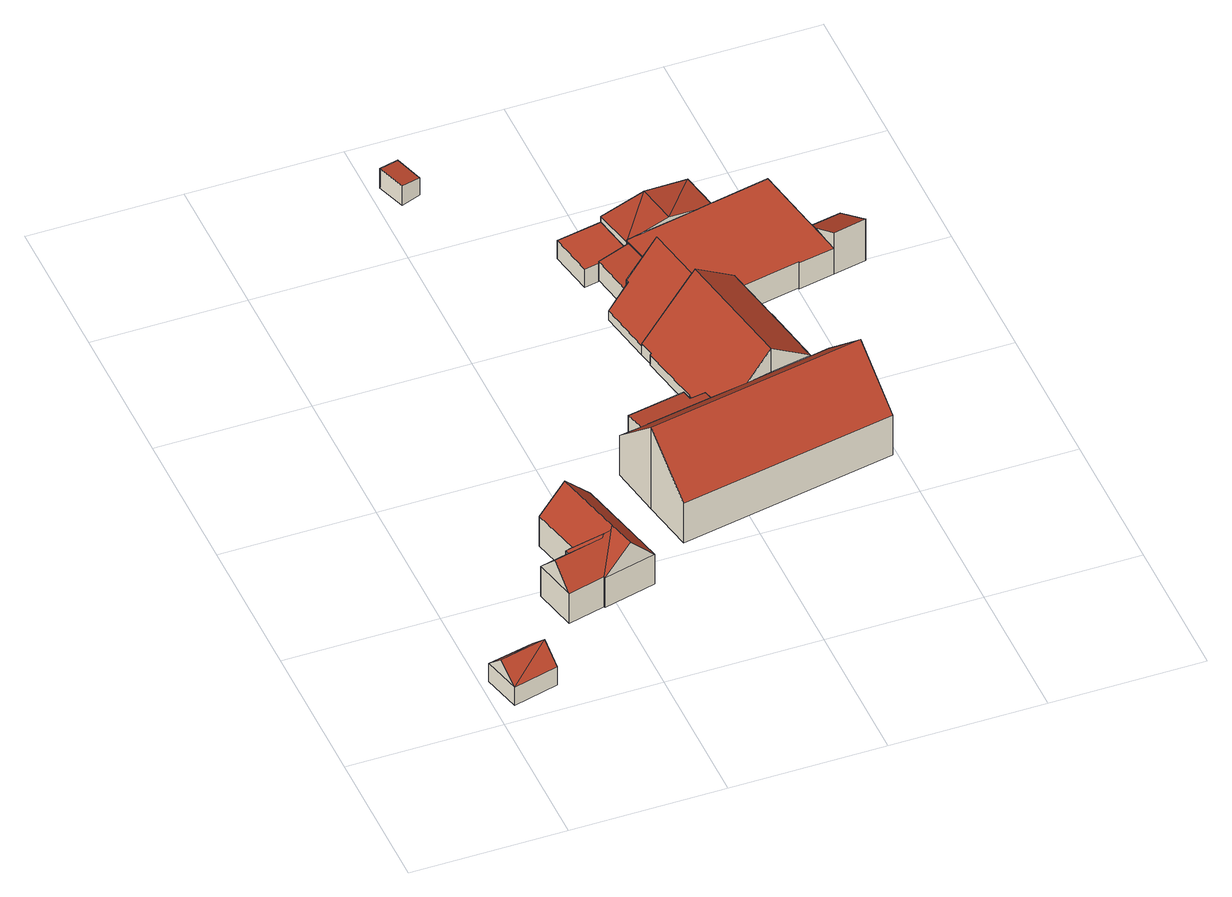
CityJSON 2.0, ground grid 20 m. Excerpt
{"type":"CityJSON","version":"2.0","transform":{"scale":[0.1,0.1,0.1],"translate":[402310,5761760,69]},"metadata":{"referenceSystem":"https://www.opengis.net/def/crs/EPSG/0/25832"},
"CityObjects":{
"building1":{"type":"Building","attributes":{"Gemeindeschluessel":"05515000","Geometrietyp2DReferenz":"3000","function":"31001_2460","roofType":"3100","measuredHeight":5.18},"geometry":[{"type":"Solid","lod":"2","boundaries":[[[[0,1,2,3]],[[4,5,1,0]],[[6,7,5,4]],[[3,2,7,6]],[[0,8,4]],[[6,9,3]],[[0,3,9]],[[9,8,0]],[[8,9,6]],[[6,4,8]],[[1,5,7,2]]]],"semantics":{"surfaces":[{"type":"WallSurface"},{"type":"RoofSurface"},{"type":"GroundSurface"}],"values":[[0,0,0,0,0,0,1,1,1,1,2]]}}]},
"building2":{"type":"Building","attributes":{"Gemeindeschluessel":"05515000","Geometrietyp2DReferenz":"3000","function":"31001_1000","roofType":"5000","measuredHeight":8.3},"address":[{"country":"Germany","locality":"Münster","thoroughfareNumber":"101","thoroughfareName":"Vorbergweg"}],"geometry":[{"type":"Solid","lod":"2","boundaries":[[[[10,11,12,13]],[[14,15,11,10]],[[16,17,15,14]],[[18,19,17,16]],[[20,21,19,18]],[[22,23,21,20]],[[24,25,23,22]],[[26,27,25,24]],[[28,29,27,26]],[[13,12,29,28]],[[28,26,30]],[[31,30,26,24,32]],[[32,24,22,33]],[[33,22,20,34]],[[34,20,18,35]],[[18,16,35]],[[32,33,34,35,16,14,31]],[[31,14,10,36]],[[10,13,36]],[[31,36,13,28,30]],[[11,15,17,19,21,23,25,27,29,12]]]],"semantics":{"surfaces":[{"type":"WallSurface"},{"type":"RoofSurface"},{"type":"GroundSurface"}],"values":[[0,0,0,0,0,0,0,0,0,0,0,1,1,1,1,0,1,1,0,1,2]]}}]},
"building3":{"type":"Building","attributes":{"Gemeindeschluessel":"05515000","Geometrietyp2DReferenz":"3000","function":"31001_2700","roofType":"2100","measuredHeight":3.02},"geometry":[{"type":"Solid","lod":"2","boundaries":[[[[37,38,39,40]],[[41,42,38,37]],[[43,44,42,41]],[[40,39,44,43]],[[41,37,40,43]],[[38,42,44,39]]]],"semantics":{"surfaces":[{"type":"WallSurface"},{"type":"RoofSurface"},{"type":"GroundSurface"}],"values":[[0,0,0,0,1,2]]}}]},
"building4":{"type":"Building","attributes":{"Gemeindeschluessel":"05515000","Geometrietyp2DReferenz":"3000","function":"31001_2460","roofType":"1000","measuredHeight":2.81},"geometry":[{"type":"Solid","lod":"2","boundaries":[[[[45,46,47,48]],[[49,50,46,45]],[[51,52,50,49]],[[53,54,52,51]],[[48,47,54,53]],[[51,49,45,48,53]],[[46,50,52,54,47]]]],"semantics":{"surfaces":[{"type":"WallSurface"},{"type":"RoofSurface"},{"type":"GroundSurface"}],"values":[[0,0,0,0,0,1,2]]}}]},
"building5":{"type":"Building","attributes":{"Gemeindeschluessel":"05515000","Geometrietyp2DReferenz":"3000","function":"51009_1610","roofType":"2100","measuredHeight":3.89},"geometry":[{"type":"Solid","lod":"2","boundaries":[[[[55,56,57,58]],[[59,60,56,55]],[[61,62,60,59]],[[58,57,62,61]],[[59,55,58,61]],[[56,60,62,57]]]],"semantics":{"surfaces":[{"type":"WallSurface"},{"type":"RoofSurface"},{"type":"GroundSurface"}],"values":[[0,0,0,0,1,2]]}}]},
"building6":{"type":"Building","attributes":{"Gemeindeschluessel":"05515000","Geometrietyp2DReferenz":"3000","function":"31001_1000"},"address":[{"country":"Germany","locality":"Münster","thoroughfareNumber":"631","thoroughfareName":"Gasselstiege"},{"country":"Germany","locality":"Münster","thoroughfareNumber":"103","thoroughfareName":"Vorbergweg"}],"children":["building6-1","building6-2","building6-3","building6-4","building6-5","building6-6","building6-7","building6-8"]},
"building6-1":{"type":"BuildingPart","attributes":{"roofType":"5000","measuredHeight":12.72},"parents":["building6"],"geometry":[{"type":"Solid","lod":"2","boundaries":[[[[63,64,65,66]],[[67,68,64,63]],[[69,70,68,67]],[[71,72,70,69]],[[73,74,72,71]],[[75,76,74,73]],[[77,78,76,75]],[[79,80,78,77]],[[81,82,80,79]],[[73,71,69,75]],[[67,63,66,83,84,85,81,79,77,75,69]],[[86,87,65,64,68,70,72,74,76,78,80]],[[82,81,85,88]],[[89,86,80,82,88]],[[88,85,84,89]],[[87,83,66,65]],[[86,89,84,83,87]]]],"semantics":{"surfaces":[{"type":"WallSurface"},{"type":"RoofSurface"},{"type":"GroundSurface"},{"type":"ClosureSurface"}],"values":[[0,0,0,0,0,0,0,0,0,1,1,2,0,3,0,3,3]]}}]},
"building6-2":{"type":"BuildingPart","attributes":{"roofType":"2100","measuredHeight":4.95},"parents":["building6"],"geometry":[{"type":"Solid","lod":"2","boundaries":[[[[90,91,92,93]],[[94,95,91,90]],[[96,97,95,94]],[[98,99,97,96]],[[96,94,90,93,98]],[[91,95,97,99,92]],[[92,99,98,93]]]],"semantics":{"surfaces":[{"type":"WallSurface"},{"type":"RoofSurface"},{"type":"GroundSurface"},{"type":"ClosureSurface"}],"values":[[0,0,0,0,1,2,3]]}}]},
"building6-3":{"type":"BuildingPart","attributes":{"roofType":"3100","measuredHeight":9.78},"parents":["building6"],"geometry":[{"type":"Solid","lod":"2","boundaries":[[[[100,101,102,103]],[[104,105,101,100]],[[106,107,108,105,104]],[[109,110,111,112,113]],[[114,92,110,109]],[[93,92,114]],[[115,116,99,98,117]],[[118,66,65,116,115]],[[103,102,119,120]],[[118,115,117,114,109,113,121,122]],[[123,124,106,104,100,103,120,89,84,122,121]],[[101,105,108,125,126,111,110,92,99,116,65,87,86,119,102]],[[107,106,124]],[[108,107,124,123,127,125]],[[127,123,121,128]],[[125,127,128,126]],[[112,128,121,113]],[[128,112,111,126]],[[98,93,114,117]],[[99,92,93,98]],[[66,118,122,83]],[[65,66,83,87]],[[83,122,84]],[[83,84,89,86,87]],[[86,89,120,119]]]],"semantics":{"surfaces":[{"type":"WallSurface"},{"type":"RoofSurface"},{"type":"GroundSurface"},{"type":"ClosureSurface"}],"values":[[0,0,0,0,0,0,0,0,0,1,1,2,0,3,0,3,0,3,0,3,0,3,0,3,3]]}}]},
"building6-4":{"type":"BuildingPart","attributes":{"roofType":"3100","measuredHeight":4.68},"parents":["building6"],"geometry":[{"type":"Solid","lod":"2","boundaries":[[[[129,130,131,132]],[[133,134,135,136]],[[132,131,134,133]],[[133,137,132]],[[138,139,129,132]],[[132,137,138]],[[136,140,138,137]],[[137,133,136]],[[130,135,134,131]],[[130,129,136,135]],[[138,140,139]],[[139,140,136,129]]]],"semantics":{"surfaces":[{"type":"WallSurface"},{"type":"RoofSurface"},{"type":"GroundSurface"},{"type":"ClosureSurface"}],"values":[[0,0,0,0,1,1,1,1,2,3,0,3]]}}]},
"building6-5":{"type":"BuildingPart","attributes":{"roofType":"2100","measuredHeight":6.38},"parents":["building6"],"geometry":[{"type":"Solid","lod":"2","boundaries":[[[[141,142,143,144]],[[145,146,142,141]],[[147,148,149,146,145]],[[141,144,150,147,145]],[[143,142,146,149]],[[148,147,150]],[[143,149,148,150,144]]]],"semantics":{"surfaces":[{"type":"WallSurface"},{"type":"RoofSurface"},{"type":"GroundSurface"},{"type":"ClosureSurface"}],"values":[[0,0,0,1,2,0,3]]}}]},
"building6-6":{"type":"BuildingPart","attributes":{"roofType":"2100","measuredHeight":9.33},"parents":["building6"],"geometry":[{"type":"Solid","lod":"2","boundaries":[[[[151,152,108,107]],[[153,154,152,151]],[[155,156,154,153]],[[157,158,159,156,155]],[[157,155,153,151,107,124,160]],[[152,154,156,159,125,108]],[[158,157,160,123,127]],[[125,159,158,127]],[[123,160,124]],[[108,125,127,123,124,107]]]],"semantics":{"surfaces":[{"type":"WallSurface"},{"type":"RoofSurface"},{"type":"GroundSurface"},{"type":"ClosureSurface"}],"values":[[0,0,0,0,1,2,0,3,0,3]]}}]},
"building6-7":{"type":"BuildingPart","attributes":{"roofType":"2100","measuredHeight":4.82},"parents":["building6"],"geometry":[{"type":"Solid","lod":"2","boundaries":[[[[161,162,80,82]],[[163,164,162,161]],[[165,166,164,163]],[[167,120,119,166,165]],[[88,167,165,163,161,82]],[[162,164,166,119,86,80]],[[120,167,88,89]],[[86,119,120,89]],[[80,86,89,88,82]]]],"semantics":{"surfaces":[{"type":"WallSurface"},{"type":"RoofSurface"},{"type":"GroundSurface"},{"type":"ClosureSurface"}],"values":[[0,0,0,0,1,2,0,3,3]]}}]},
"building6-8":{"type":"BuildingPart","attributes":{"roofType":"1000","measuredHeight":4.01},"parents":["building6"],"geometry":[{"type":"Solid","lod":"2","boundaries":[[[[168,169,170,171]],[[112,111,169,168]],[[172,173,159,158]],[[174,136,135,173,172]],[[175,176,130,129,177]],[[178,144,143,176,175]],[[171,170,149,148]],[[150,178,175,177,139,140,174,172,158,127,128,112,168,171,148]],[[169,111,126,125,159,173,135,130,176,143,149,170]],[[126,128,127,125]],[[111,112,128,126]],[[125,127,158,159]],[[139,177,129]],[[136,174,140]],[[130,135,136,129]],[[136,140,139,129]],[[144,178,150]],[[143,144,150,148,149]]]],"semantics":{"surfaces":[{"type":"WallSurface"},{"type":"RoofSurface"},{"type":"GroundSurface"},{"type":"ClosureSurface"}],"values":[[0,0,0,0,0,0,0,1,2,3,3,3,0,0,3,3,0,3]]}}]}
},
"vertices":[
[14,1,54],[14,1,26],[73,16,26],[73,16,54],[1,51,54],[1,51,26],[62,65,54],[62,65,26],[7,26,78],[67,41,78],
[175,121,72],[175,121,26],[244,138,26],[244,138,72],[174,123,72],[174,123,26],[126,111,72],[126,111,26],[113,168,72],[113,168,26],[151,177,72],[151,177,26],[150,182,72],[150,182,26],[159,185,72],[159,185,26],[144,250,72],[144,250,26],[214,266,72],[214,266,26],[179,258,109],[201,166,109],[198,161,105],[188,159,105],[186,156,102],[120,140,102],[210,129,109],
[241,935,29],[241,935,2],[215,926,2],[215,926,32],[253,897,29],[253,897,2],[228,888,32],[228,888,2],
[354,719,45],[354,719,17],[365,660,17],[365,660,45],[413,730,45],[413,730,17],[424,671,45],[424,671,17],[384,664,45],[384,664,17],
[395,605,48],[395,605,19],[436,613,19],[436,613,57],[384,664,48],[384,664,19],[424,671,57],[424,671,19],
[538,386,79],[538,386,18],[538,387,18],[538,387,79],[563,391,79],[563,391,18],[575,322,145],[575,322,18],[588,254,79],[588,254,18],[305,201,79],[305,201,18],[292,270,145],[292,270,18],[280,339,79],[280,339,18],[318,346,78],[318,346,18],[318,346,79],[318,346,66],[485,377,79],[452,370,79],[412,363,79],[412,363,18],[485,377,18],[412,363,66],[412,363,34],
[519,489,67],[519,489,18],[514,515,18],[514,515,67],[531,491,60],[531,491,18],[547,405,60],[547,405,18],[535,403,67],[535,403,18],
[385,505,33],[385,505,18],[404,404,18],[404,404,34],[386,505,35],[386,505,18],[382,525,35],[382,525,32],[382,525,18],[508,547,80],[508,547,18],[508,549,18],[508,549,58],[508,549,80],[514,515,80],[534,403,81],[534,403,18],[535,403,80],[538,387,80],[407,389,18],[407,389,34],[455,539,116],[485,377,116],[450,538,110],[433,535,92],[450,538,18],[455,539,18],[450,538,58],[455,539,58],
[541,700,54],[541,700,18],[531,753,18],[531,753,54],[413,730,54],[413,730,18],[424,676,18],[424,676,54],[472,741,65],[482,688,65],[518,695,58],[446,681,58],
[675,636,50],[675,636,18],[632,628,18],[632,628,50],[685,582,82],[685,582,18],[642,573,82],[642,573,58],[642,573,18],[635,614,58],
[369,596,32],[369,596,18],[396,601,64],[396,601,18],[395,605,64],[395,605,18],[436,613,111],[436,613,58],[436,613,18],[450,538,111],
[310,386,62],[310,386,18],[385,400,62],[385,400,18],[387,386,63],[387,386,18],[407,389,63],
[595,566,58],[595,566,18],[595,564,18],[595,564,58],[424,671,58],[424,671,18],[424,676,58],[616,715,58],[616,715,18],[541,700,58],[632,628,58]
]}
